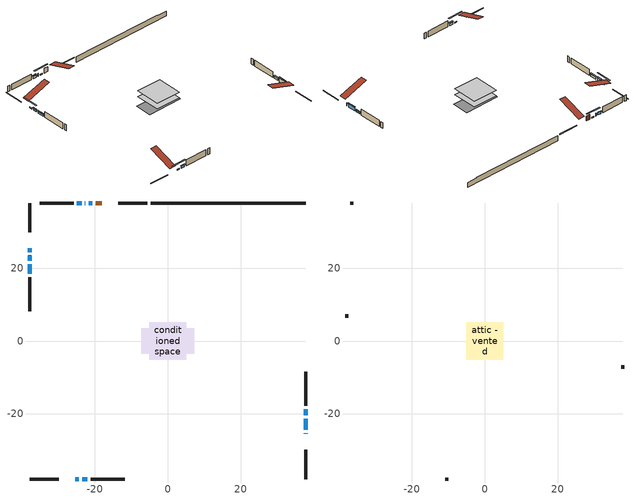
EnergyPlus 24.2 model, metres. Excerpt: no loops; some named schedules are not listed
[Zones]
conditioned space
 floor adiabatic (AdiabaticFloorConstruction): -5.12,-5.12 -5.12,5.12 5.12,5.12 5.12,-5.12 z0.46
 floor foundation (Slab1 construction): -7.22,-3.44 -7.22,3.44 7.22,3.44 7.22,-3.44 z-1.83
 wall outside (RimJoist1 construction): -5.66,37.94 -13.66,37.94 / -37.94,-37.94 -29.94,-37.94 / -37.94,37.94 -37.94,29.94 / 37.94,-37.94 37.94,-29.94 z0.46:0.76
 wall outside (AdiabaticWallConstruction 1): -18.15,37.94 -19.83,37.94 z0.46:2.49
 wall outside (AdiabaticWallConstruction): 37.94,-25.45 37.94,-25.38 / -22.7,37.94 -22.77,37.94 z0.46:1.68; -20.76,37.94 -21.78,37.94 / -25.45,-37.94 -24.43,-37.94 / -37.94,25.45 -37.94,24.43 z0.46:0.87; 37.94,-24.45 37.94,-21.35 z0.46:1.98; 37.94,-20.42 37.94,-18.74 / -23.5,-37.94 -22.08,-37.94 / -37.94,21.1 -37.94,18.46 z0.46:1.32; -23.7,37.94 -24.97,37.94 / -37.94,23.5 -37.94,22.03 z0.46:1.43
 wall outside (Wall1 construction): -25.9,37.94 -35.21,37.94 / -21.16,-37.94 -11.85,-37.94 / -37.94,17.53 -37.94,8.23 / 37.94,-17.82 37.94,-8.51 z0.46:2.9
 wall foundation (FoundationWall1 construction): -4.73,37.94,-1.83 -4.73,37.94,0.46 33.67,37.94,0.46 33.67,37.94,0.17 37.94,37.94,0.17 37.94,37.94,-1.83
 window (WindowConstruction 6): 37.94,-25.45 37.94,-25.38 z0.46:1.68
 window (WindowConstruction 8): -20.76,37.94 -21.77,37.94 z0.46:0.87
 window (WindowConstruction 9): -25.45,-37.94 -24.43,-37.94 z0.46:0.87
 window (WindowConstruction 10): -37.94,25.45 -37.94,24.43 z0.46:0.87
 window (WindowConstruction 7): -22.7,37.94 -22.77,37.94 z0.46:1.68
 window (WindowConstruction): 37.94,-24.45 37.94,-21.35 z0.46:1.98
 window (WindowConstruction 1): 37.94,-20.42 37.94,-18.75 z0.46:1.32
 window (WindowConstruction 2): -23.7,37.94 -24.97,37.94 z0.46:1.43
 window (WindowConstruction 3): -23.5,-37.94 -22.08,-37.94 z0.46:1.32
 window (WindowConstruction 4): -37.94,23.5 -37.94,22.03 z0.46:1.43
 window (WindowConstruction 5): -37.94,21.1 -37.94,18.46 z0.46:1.32
 door (Door): -18.15,37.94 -19.83,37.94 z0.46:2.49
 ceiling adiabatic (AdiabaticFloorConstruction): 5.12,-5.12 5.12,5.12 -5.12,5.12 -5.12,-5.12 z0.46
attic - vented
 floor to conditioned space (Floor1 construction Reversed): -5.12,-5.12 -5.12,5.12 5.12,5.12 5.12,-5.12 z2.9
 wall outside (Wall2 construction): -36.14,37.94 -37.01,37.94 / -10.92,-37.94 -10.05,-37.94 / -37.94,7.3 -37.94,6.43 / 37.94,-7.58 37.94,-6.71 z0.46:2.9
 roof outside (Roof1 construction): -17.22,37.94,2.9 -17.22,27.96,6.23 -14.59,27.96,6.23 -14.59,37.94,2.9; -26.38,-37.94,2.9 -26.38,-27.96,6.23 -29.01,-27.96,6.23 -29.01,-37.94,2.9; -37.94,26.38,2.9 -27.96,26.38,6.23 -27.96,29.01,6.23 -37.94,29.01,2.9; 37.94,-26.38,2.9 27.96,-26.38,6.23 27.96,-29.01,6.23 37.94,-29.01,2.9
shading: -24.41,37.94 -18.12,37.94 -18.12,38.35 -24.41,38.35 z3.5; -21.79,-37.94 -28.09,-37.94 -28.09,-38.35 -21.79,-38.35 z3.5; -37.94,21.79 -37.94,28.09 -38.35,28.09 -38.35,21.79 z3.5; 37.94,-21.15 37.94,-24.65 38.35,-24.65 38.35,-21.15 z2.19; 37.94,-18.54 37.94,-20.62 38.35,-20.62 38.35,-18.54 z1.52; -25.17,37.94 -23.5,37.94 -23.5,38.35 -25.17,38.35 z1.63; -21.88,-37.94 -23.7,-37.94 -23.7,-38.35 -21.88,-38.35 z1.52; -37.94,21.83 -37.94,23.7 -38.35,23.7 -38.35,21.83 z1.63; -37.94,18.26 -37.94,21.3 -38.35,21.3 -38.35,18.26 z1.52
[Building]
Building 1: Terrain=Suburbs
[Site:Location]
Edmonton Intl AP_AB: Latitude {deg}=53.31; Longitude {deg}=-113.58; Time Zone {hr}=-7; Elevation {m}=723; Keep Site Location Information=Yes
[Site:GroundTemperature:Shallow]
-1.56185, -3.61833, -3.78302, -2.80711, 1.11059, 5.01004, 8.39065, 10.5322, 10.7141, 8.97234, 5.67794, 1.89811
[Site:WaterMainsTemperature]
Calculation Method=Schedule; Temperature Schedule=mains temperature schedule
[Material] Roughness=Rough; Thermal Absorptance=0.9
Name | Thickness {m} | Conductivity {W/m-K} | Density {kg/m3} | Specific Heat {J/kg-K} | Solar Absorptance | Visible Absorptance
asphalt or fiberglass shingles | 0.00635 | 0.162714 | 1121.4 | 1465.45 | 0.4 | 0.4
ceiling loosefill ins | 0.338667 | 0.0480833 | 16.02 | 1046.75 | 0.7 | 0.7
ceiling stud and cavity | 0.1397 | 0.252664 | 65.682 | 1177.47 | 0.7 | 0.7
concrete 4.0 in. | 0.1016 | 1.803125 | 2242.8 | 837.4 | 0.7 | 0.7
concrete 8.0 in. | 0.2032 | 1.803125 | 2242.8 | 837.4 | 0.7 | 0.7
door material | 0.04445 | 0.0451087 | 512.64 | 1214.23 | 0.7 | 0.7
exterior vertical ins | 0.0457286 | 0.029427 | 32.04 | 1214.23 | 0.7 | 0.7
floor covering | 0.0127 | 0.0433444 | 54.468 | 1339.84 | 0.6 | 0.6
floor rigid ins; wall rigid ins | 0.512978 | 0.029427 | 32.04 | 1214.23 | 0.7 | 0.7
floor stud and cavity | 0.1397 | 1.75129 | 37.0049 | 1207.88 | 0.7 | 0.7
furniture material conditioned space 1 | 0.1524 | 0.115458 | 640.8 | 1214.23 | 0.6 | 0.6
gypsum board | 0.0127 | 0.160291 | 801 | 837.4 | 0.6 | 0.6
gypsum board 1 | 0.0127 | 0.160291 | 801 | 837.4 | 0.7 | 0.7
osb sheathing 0.5 in. | 0.0127 | 0.115458 | 512.64 | 1214.23 | 0.7 | 0.7
osb sheathing 0.75 in. | 0.01905 | 0.115458 | 512.64 | 1214.23 | 0.7 | 0.7
osb sheathing 2.0 in. | 0.0508 | 0.115458 | 512.64 | 1214.23 | 0.7 | 0.7
rim joist stud and cavity | 0.0508 | 0.0296634 | 125.044 | 1163.47 | 0.6 | 0.6
wall stud and cavity | 0.1397 | 0.0935595 | 139.0536 | 1170.24 | 0.7 | 0.7
wall stud and cavity 1 | 0.0889 | 6.1454 | 50.32683 | 1063.81 | 0.6 | 0.6
wall stud and cavity 2 | 0.0889 | 0.380278 | 52.3479 | 1209.89 | 0.7 | 0.7
wall stud and cavity 3 | 0.0889 | 0.391764 | 83.0341 | 1211.67 | 0.7 | 0.7
wood siding | 0.0254 | 0.102417 | 544.68 | 1172.36 | 0.4 | 0.4
wood siding 1 | 0.00254 | 0.102417 | 544.68 | 1172.36 | 0.4 | 0.4
wood siding 2; wood siding 3; wood siding 4 | 0.0254 | 0.102417 | 544.68 | 1172.36 | 0.7 | 0.7
[WindowMaterial:SimpleGlazingSystem]
Name | U-Factor {W/m2-K} | Solar Heat Gain Coefficient
WindowMaterial | 1.57337 | 0.59
WindowMaterial 1 | 1.855 | 0.5
WindowMaterial 2 | 2.39101 | 0.52
WindowMaterial 3 | 2.5568 | 0.44
WindowMaterial 4 | 2.35637 | 0.53
WindowMaterial 5 | 2.401794 | 0.51
WindowMaterial 6 | 2.7209 | 0.26
WindowMaterial 7 | 2.66071 | 0.38
WindowMaterial 8 | 5.57352 | 0.48
[Construction]
AdiabaticFloorConstruction: floor stud and cavity, floor rigid ins, osb sheathing 0.75 in., floor covering
AdiabaticWallConstruction: wood siding 3, wall rigid ins, wall stud and cavity 2, gypsum board
AdiabaticWallConstruction 1: wood siding 4, wall rigid ins, wall stud and cavity 2, gypsum board
Door: door material
Floor1 construction Reversed: gypsum board, ceiling stud and cavity, ceiling loosefill ins
FoundationWall1 construction: concrete 8.0 in., gypsum board 1
furniture construction conditioned space 1: furniture material conditioned space 1
PartitionWallConstruction: gypsum board, wall stud and cavity 3, gypsum board
RimJoist1 construction: wood siding 2, osb sheathing 2.0 in., rim joist stud and cavity
Roof1 construction: asphalt or fiberglass shingles
Slab1 construction: concrete 4.0 in.
Wall1 construction: wood siding, osb sheathing 0.5 in., wall stud and cavity, gypsum board
Wall2 construction: wood siding 1, wall stud and cavity 1
WindowConstruction: WindowMaterial
WindowConstruction 1: WindowMaterial 1
WindowConstruction 10; WindowConstruction 8: WindowMaterial 7
WindowConstruction 2: WindowMaterial 2
WindowConstruction 3: WindowMaterial 3
WindowConstruction 4: WindowMaterial 4
WindowConstruction 5: WindowMaterial 5
WindowConstruction 6; WindowConstruction 7: WindowMaterial 6
WindowConstruction 9: WindowMaterial 8
[Zone] Multiplier=1; Part of Total Floor Area=Yes
Name | Volume {m3}
attic - vented | 56.7065
conditioned space | 506.4
[Space]
Name | Zone | Volume {m3}
attic - vented 1 | attic - vented | 56.7065
conditioned space 1 | conditioned space | 506.4
[ZoneInfiltration:EffectiveLeakageArea]
infil attic - vented 1: Zone or Space=attic - vented 1; Schedule=Always On Discrete; Effective Air Leakage Area {cm2}=3652.17; Stack Coefficient=0.000400906; Wind Coefficient=1.35282e-05
[ZoneMixing]
whole house fan mix: Zone or Space=attic - vented; Schedule=Always On Continuous; Design Flow Rate Calculation Method=Flow/Zone; Design Flow Rate {m3/s}=0; Source Zone or Space=conditioned space
[SurfaceProperty:ExposedFoundationPerimeter]
Slab1: Exposed Perimeter Calculation Method=TotalExposedPerimeter; Total Exposed Perimeter {m}=42.671
[InternalMass] Zone or ZoneList=conditioned space; Space or SpaceList=conditioned space 1
Name | Construction | Surface Area {m2}
furniture mass conditioned space 1 | furniture construction conditioned space 1 | 81.804
partition wall mass | PartitionWallConstruction | 204.51
[Lights]
interior lighting: Zone or ZoneList or Space or SpaceList=conditioned space 1; Schedule=interior lighting schedule; Design Level Calculation Method=LightingLevel; Lighting Level {W}=343.2; Return Air Fraction=0; Fraction Radiant=0.6; Fraction Visible=0.2; Fraction Replaceable=1
[People]
occupants: Zone or ZoneList or Space or SpaceList=conditioned space 1; Number of People Schedule=occupants schedule; Number of People Calculation Method=People; Number of People=3; Fraction Radiant=0.314171; Sensible Heat Fraction=0.56303; Activity Level Schedule=occupants activity schedule; Carbon Dioxide Generation Rate {m3/s-W}=0; Enable ASHRAE 55 Comfort Warnings=No; Mean Radiant Temperature Calculation Type=EnclosureAveraged
[ElectricEquipment] Zone or ZoneList or Space or SpaceList=conditioned space 1; Design Level Calculation Method=EquipmentLevel
Name | Schedule | Design Level {W} | Fraction Latent | Fraction Radiant | Fraction Lost
clothes dryer | clothes dryer schedule | 140.772 | 0.015 | 0.081 | 0.85
clothes washer | clothes washer schedule | 32.1985 | 0.03 | 0.162 | 0.7
cooking range | cooking range schedule | 215.147 | 0.08 | 0.432 | 0.2
dishwasher | dishwasher schedule | 66.8632 | 0.3 | 0.18 | 0.4
fridge | fridge schedule | 72.9452 | 0 | 0.6 | 0
mech vent bath fan 0 | mech vent bath fan 0 schedule | 50.2 | 0 | 0 | 1
mech vent bath fan 1 | mech vent bath fan 1 schedule | 50.2 | 0 | 0 | 1
mech vent house fan | mech vent house fan schedule | 0 | 0 | 0 | 1
mech vent house fan cfis | mech vent house fan cfis schedule | 0 | 0 | 0 | 0
mech vent range fan 0 | mech vent range fan 0 schedule | 57 | 0 | 0 | 1
misc plug loads | misc plug loads schedule | 494.7 | 0.045 | 0.513 | 0.1
whole house fan | Always On Discrete | 0 | 0 | 0 | 1
[OtherEquipment] Zone or ZoneList or Space or SpaceList=conditioned space 1; Design Level Calculation Method=EquipmentLevel
Name | Fuel Type | Schedule | Design Level {W} | Fraction Latent | Fraction Radiant | Fraction Lost
clothes dryer 1 | Electricity | clothes dryer schedule | 0 | 0.015 | 0.081 | 0.85
cooking range 1 | Electricity | cooking range schedule | 0 | 0.08 | 0.432 | 0.2
general water use latent | None | general water use schedule | 62.594 | 1 | 0 | 0
general water use sensible | None | general water use schedule | -61.6891 | 0 | 0.6 | 0
mech vent house fan latent load | None | Always On Discrete | 0 | 1 | 0 | 0
mech vent house fan sensible load | None | Always On Discrete | 0 | 0 | 0 | 0
water heater energy adjustment1 | NaturalGas | Always On Discrete | 0.01 | 0 | 0 | 1
[ZoneInfiltration:DesignFlowRate] Zone or ZoneList or Space or SpaceList=conditioned space 1; Schedule=Always On Discrete; Design Flow Rate Calculation Method=Flow/Zone; Design Flow Rate {m3/s}=0
infil flow; natural vent flow; whole house fan flow
[AvailabilityManager:Scheduled]
furnace airloop Availability Manager: Schedule=Always On Discrete
[Foundation:Kiva]
Foundation Kiva 1: Initial Indoor Air Temperature {C}=18; Wall Height Above Grade {m}=0.460004; Wall Depth Below Slab {m}=0.2032; Custom Block Material Name 1=exterior vertical ins; Custom Block Depth 1 {m}=2.28999; Custom Block X Position 1 {m}=0.2159; Custom Block Z Position 1 {m}=0
[Foundation:Kiva:Settings]
Soil Conductivity {W/m-K}=0.849921; Soil Density {kg/m3}=1842.3; Soil Specific Heat {J/kg-K}=418.7; Ground Solar Absorptivity=0.9; Ground Thermal Absorptivity=0.9; Ground Surface Roughness {m}=0.03; Far-Field Width {m}=40; Deep-Ground Boundary Condition=ZeroFlux; Deep-Ground Depth {m}=40; Minimum Cell Dimension {m}=0.2; Maximum Cell Growth Coefficient=3; Simulation Timestep=Timestep
[Exterior:Lights]
exterior lighting: Schedule=exterior lighting schedule; Design Level {W}=75.6
[EnergyManagementSystem:GlobalVariable]
furnace_airloop_Fan_RTF
infil_program_Qfan
infil_program_Qinf
natural_vent_program_Qnv
natural_vent_program_Qwhf
[EnergyManagementSystem:Sensor]
Name | Output:Variable or Output:Meter Index Key | Output:Variable or Output:Meter
airflow_gain | infil flow | Infiltration Sensible Heat Gain Energy
airflow_gain_1 | natural vent flow | Infiltration Sensible Heat Gain Energy
airflow_gain_2 | whole house fan flow | Infiltration Sensible Heat Gain Energy
airflow_loss | infil flow | Infiltration Sensible Heat Loss Energy
airflow_loss_1 | natural vent flow | Infiltration Sensible Heat Loss Energy
airflow_loss_2 | whole house fan flow | Infiltration Sensible Heat Loss Energy
clg_load_cond |  | Cooling:EnergyTransfer:Zone:CONDITIONED SPACE
clg_sp_s; clg_sp_s_1 | cooling setpoint | Schedule Value
clothes_dryer_exhaust_0_sch_s | clothes dryer exhaust 0 schedule | Schedule Value
cool_season | cooling season schedule | Schedule Value
htg_load_cond |  | Heating:EnergyTransfer:Zone:CONDITIONED SPACE
htg_sp_s; htg_sp_s_1 | heating setpoint | Schedule Value
ig_ee_conv | clothes dryer | Electric Equipment Convective Heating Energy
ig_ee_conv_2 | cooking range | Electric Equipment Convective Heating Energy
ig_ee_conv_4 | fridge | Electric Equipment Convective Heating Energy
ig_ee_conv_5 | misc plug loads | Electric Equipment Convective Heating Energy
ig_ee_conv_6 | whole house fan | Electric Equipment Convective Heating Energy
ig_ee_rad | clothes dryer | Electric Equipment Radiant Heating Energy
ig_ee_rad_2 | cooking range | Electric Equipment Radiant Heating Energy
ig_ee_rad_4 | fridge | Electric Equipment Radiant Heating Energy
ig_ee_rad_5 | misc plug loads | Electric Equipment Radiant Heating Energy
ig_ee_rad_6 | whole house fan | Electric Equipment Radiant Heating Energy
ig_lgt_conv | interior lighting | Lights Convective Heating Energy
ig_lgt_rad | interior lighting | Lights Radiant Heating Energy
ig_lgt_vis | interior lighting | Lights Visible Radiation Heating Energy
ig_oe_conv | clothes dryer 1 | Other Equipment Convective Heating Energy
ig_oe_conv_1 | cooking range 1 | Other Equipment Convective Heating Energy
ig_oe_conv_2 | general water use latent | Other Equipment Convective Heating Energy
ig_oe_conv_3 | general water use sensible | Other Equipment Convective Heating Energy
ig_oe_conv_4 | water heater energy adjustment1 | Other Equipment Convective Heating Energy
ig_oe_rad | clothes dryer 1 | Other Equipment Radiant Heating Energy
ig_oe_rad_1 | cooking range 1 | Other Equipment Radiant Heating Energy
ig_oe_rad_2 | general water use latent | Other Equipment Radiant Heating Energy
ig_oe_rad_3 | general water use sensible | Other Equipment Radiant Heating Energy
ig_oe_rad_4 | water heater energy adjustment1 | Other Equipment Radiant Heating Energy
ig_ppl_conv | occupants | People Convective Heating Energy
ig_ppl_rad | occupants | People Radiant Heating Energy
im_conv | furniture mass conditioned space 1 | Surface Inside Face Convection Heat Gain Energy
im_conv_1 | partition wall mass | Surface Inside Face Convection Heat Gain Energy
im_ig | furniture mass conditioned space 1 | Surface Inside Face Internal Gains Radiation Heat Gain Energy
im_ig_1 | partition wall mass | Surface Inside Face Internal Gains Radiation Heat Gain Energy
im_lgt | furniture mass conditioned space 1 | Surface Inside Face Lights Radiation Heat Gain Energy
im_lgt_1 | partition wall mass | Surface Inside Face Lights Radiation Heat Gain Energy
im_sol | furniture mass conditioned space 1 | Surface Inside Face Solar Radiation Heat Gain Energy
im_sol_1 | partition wall mass | Surface Inside Face Solar Radiation Heat Gain Energy
im_surf | furniture mass conditioned space 1 | Surface Inside Face Net Surface Thermal Radiation Heat Gain Energy
im_surf_1 | partition wall mass | Surface Inside Face Net Surface Thermal Radiation Heat Gain Energy
mech_vent_bath_fan_0_sch_s | mech vent bath fan 0 schedule | Schedule Value
mech_vent_bath_fan_1_sch_s | mech vent bath fan 1 schedule | Schedule Value
mech_vent_range_fan_0_sch_s | mech vent range fan 0 schedule | Schedule Value
mv_conv | mech vent bath fan 0 | Electric Equipment Convective Heating Energy
mv_conv_1 | mech vent bath fan 1 | Electric Equipment Convective Heating Energy
mv_conv_2 | mech vent house fan | Electric Equipment Convective Heating Energy
mv_conv_3 | mech vent house fan cfis | Electric Equipment Convective Heating Energy
mv_conv_4 | mech vent range fan 0 | Electric Equipment Convective Heating Energy
mv_conv_5 | mech vent house fan latent load | Other Equipment Convective Heating Energy
mv_conv_6 | mech vent house fan sensible load | Other Equipment Convective Heating Energy
mv_rad | mech vent bath fan 0 | Electric Equipment Radiant Heating Energy
mv_rad_1 | mech vent bath fan 1 | Electric Equipment Radiant Heating Energy
mv_rad_2 | mech vent house fan | Electric Equipment Radiant Heating Energy
mv_rad_3 | mech vent house fan cfis | Electric Equipment Radiant Heating Energy
mv_rad_4 | mech vent range fan 0 | Electric Equipment Radiant Heating Energy
mv_rad_5 | mech vent house fan latent load | Other Equipment Radiant Heating Energy
mv_rad_6 | mech vent house fan sensible load | Other Equipment Radiant Heating Energy
natural_vent_s | natural vent schedule | Schedule Value
out_pb_s |  | Site Outdoor Air Barometric Pressure
out_wt_s |  | Site Outdoor Air Humidity Ratio
site_vw_s |  | Site Wind Speed
ss_back_out | Window1 | Surface Window Shortwave from Zone Back Out Window Heat Transfer Rate
ss_back_out_1 | Window11 | Surface Window Shortwave from Zone Back Out Window Heat Transfer Rate
ss_back_out_10 | Window9 | Surface Window Shortwave from Zone Back Out Window Heat Transfer Rate
ss_back_out_2 | Window12 | Surface Window Shortwave from Zone Back Out Window Heat Transfer Rate
ss_back_out_3 | Window13 | Surface Window Shortwave from Zone Back Out Window Heat Transfer Rate
ss_back_out_4 | Window2 | Surface Window Shortwave from Zone Back Out Window Heat Transfer Rate
ss_back_out_5 | Window3 | Surface Window Shortwave from Zone Back Out Window Heat Transfer Rate
ss_back_out_6 | Window4 | Surface Window Shortwave from Zone Back Out Window Heat Transfer Rate
ss_back_out_7 | Window5 | Surface Window Shortwave from Zone Back Out Window Heat Transfer Rate
ss_back_out_8 | Window6 | Surface Window Shortwave from Zone Back Out Window Heat Transfer Rate
ss_back_out_9 | Window8 | Surface Window Shortwave from Zone Back Out Window Heat Transfer Rate
ss_conv | Door1 | Surface Inside Face Convection Heat Gain Energy
ss_conv_1 | Window1 | Surface Inside Face Convection Heat Gain Energy
ss_conv_10 | Window8 | Surface Inside Face Convection Heat Gain Energy
ss_conv_11 | Window9 | Surface Inside Face Convection Heat Gain Energy
ss_conv_2 | Window11 | Surface Inside Face Convection Heat Gain Energy
ss_conv_3 | Window12 | Surface Inside Face Convection Heat Gain Energy
ss_conv_4 | Window13 | Surface Inside Face Convection Heat Gain Energy
ss_conv_5 | Window2 | Surface Inside Face Convection Heat Gain Energy
ss_conv_6 | Window3 | Surface Inside Face Convection Heat Gain Energy
ss_conv_7 | Window4 | Surface Inside Face Convection Heat Gain Energy
ss_conv_8 | Window5 | Surface Inside Face Convection Heat Gain Energy
ss_conv_9 | Window6 | Surface Inside Face Convection Heat Gain Energy
ss_ig | Door1 | Surface Inside Face Internal Gains Radiation Heat Gain Energy
ss_ig_1 | Window1 | Surface Inside Face Internal Gains Radiation Heat Gain Energy
ss_ig_10 | Window8 | Surface Inside Face Internal Gains Radiation Heat Gain Energy
ss_ig_11 | Window9 | Surface Inside Face Internal Gains Radiation Heat Gain Energy
ss_ig_2 | Window11 | Surface Inside Face Internal Gains Radiation Heat Gain Energy
ss_ig_3 | Window12 | Surface Inside Face Internal Gains Radiation Heat Gain Energy
ss_ig_4 | Window13 | Surface Inside Face Internal Gains Radiation Heat Gain Energy
ss_ig_5 | Window2 | Surface Inside Face Internal Gains Radiation Heat Gain Energy
ss_ig_6 | Window3 | Surface Inside Face Internal Gains Radiation Heat Gain Energy
ss_ig_7 | Window4 | Surface Inside Face Internal Gains Radiation Heat Gain Energy
ss_ig_8 | Window5 | Surface Inside Face Internal Gains Radiation Heat Gain Energy
ss_ig_9 | Window6 | Surface Inside Face Internal Gains Radiation Heat Gain Energy
ss_lgt | Door1 | Surface Inside Face Lights Radiation Heat Gain Energy
ss_sol | Door1 | Surface Inside Face Solar Radiation Heat Gain Energy
ss_surf | Door1 | Surface Inside Face Net Surface Thermal Radiation Heat Gain Energy
ss_surf_1 | Window1 | Surface Inside Face Net Surface Thermal Radiation Heat Gain Energy
ss_surf_10 | Window8 | Surface Inside Face Net Surface Thermal Radiation Heat Gain Energy
ss_surf_11 | Window9 | Surface Inside Face Net Surface Thermal Radiation Heat Gain Energy
ss_surf_2 | Window11 | Surface Inside Face Net Surface Thermal Radiation Heat Gain Energy
ss_surf_3 | Window12 | Surface Inside Face Net Surface Thermal Radiation Heat Gain Energy
ss_surf_4 | Window13 | Surface Inside Face Net Surface Thermal Radiation Heat Gain Energy
ss_surf_5 | Window2 | Surface Inside Face Net Surface Thermal Radiation Heat Gain Energy
ss_surf_6 | Window3 | Surface Inside Face Net Surface Thermal Radiation Heat Gain Energy
ss_surf_7 | Window4 | Surface Inside Face Net Surface Thermal Radiation Heat Gain Energy
ss_surf_8 | Window5 | Surface Inside Face Net Surface Thermal Radiation Heat Gain Energy
ss_surf_9 | Window6 | Surface Inside Face Net Surface Thermal Radiation Heat Gain Energy
ss_trans_in | Window1 | Surface Window Transmitted Solar Radiation Rate
ss_trans_in_1 | Window11 | Surface Window Transmitted Solar Radiation Rate
ss_trans_in_10 | Window9 | Surface Window Transmitted Solar Radiation Rate
ss_trans_in_2 | Window12 | Surface Window Transmitted Solar Radiation Rate
ss_trans_in_3 | Window13 | Surface Window Transmitted Solar Radiation Rate
ss_trans_in_4 | Window2 | Surface Window Transmitted Solar Radiation Rate
ss_trans_in_5 | Window3 | Surface Window Transmitted Solar Radiation Rate
ss_trans_in_6 | Window4 | Surface Window Transmitted Solar Radiation Rate
ss_trans_in_7 | Window5 | Surface Window Transmitted Solar Radiation Rate
ss_trans_in_8 | Window6 | Surface Window Transmitted Solar Radiation Rate
ss_trans_in_9 | Window8 | Surface Window Transmitted Solar Radiation Rate
ss_trans_out | Window1 | Surface Inside Face Initial Transmitted Diffuse Transmitted Out Window Solar Radiation Rate
ss_trans_out_1 | Window11 | Surface Inside Face Initial Transmitted Diffuse Transmitted Out Window Solar Radiation Rate
ss_trans_out_10 | Window9 | Surface Inside Face Initial Transmitted Diffuse Transmitted Out Window Solar Radiation Rate
ss_trans_out_2 | Window12 | Surface Inside Face Initial Transmitted Diffuse Transmitted Out Window Solar Radiation Rate
ss_trans_out_3 | Window13 | Surface Inside Face Initial Transmitted Diffuse Transmitted Out Window Solar Radiation Rate
ss_trans_out_4 | Window2 | Surface Inside Face Initial Transmitted Diffuse Transmitted Out Window Solar Radiation Rate
ss_trans_out_5 | Window3 | Surface Inside Face Initial Transmitted Diffuse Transmitted Out Window Solar Radiation Rate
ss_trans_out_6 | Window4 | Surface Inside Face Initial Transmitted Diffuse Transmitted Out Window Solar Radiation Rate
ss_trans_out_7 | Window5 | Surface Inside Face Initial Transmitted Diffuse Transmitted Out Window Solar Radiation Rate
ss_trans_out_8 | Window6 | Surface Inside Face Initial Transmitted Diffuse Transmitted Out Window Solar Radiation Rate
ss_trans_out_9 | Window8 | Surface Inside Face Initial Transmitted Diffuse Transmitted Out Window Solar Radiation Rate
s_conv | Floor1 | Surface Inside Face Convection Heat Gain Energy
s_conv_1 | FoundationWall1 | Surface Inside Face Convection Heat Gain Energy
s_conv_10 | Wall1:180 | Surface Inside Face Convection Heat Gain Energy
s_conv_11 | Wall1:270 | Surface Inside Face Convection Heat Gain Energy
s_conv_12 | Wall1:90 | Surface Inside Face Convection Heat Gain Energy
s_conv_2 | inferred conditioned ceiling | Surface Inside Face Convection Heat Gain Energy
s_conv_3 | inferred conditioned floor | Surface Inside Face Convection Heat Gain Energy
s_conv_4 | RimJoist1:0 | Surface Inside Face Convection Heat Gain Energy
s_conv_5 | RimJoist1:180 | Surface Inside Face Convection Heat Gain Energy
s_conv_6 | RimJoist1:270 | Surface Inside Face Convection Heat Gain Energy
s_conv_7 | RimJoist1:90 | Surface Inside Face Convection Heat Gain Energy
s_conv_8 | Slab1 | Surface Inside Face Convection Heat Gain Energy
s_conv_9 | Wall1:0 | Surface Inside Face Convection Heat Gain Energy
s_ig | Floor1 | Surface Inside Face Internal Gains Radiation Heat Gain Energy
s_ig_1 | FoundationWall1 | Surface Inside Face Internal Gains Radiation Heat Gain Energy
s_ig_10 | Wall1:180 | Surface Inside Face Internal Gains Radiation Heat Gain Energy
s_ig_11 | Wall1:270 | Surface Inside Face Internal Gains Radiation Heat Gain Energy
s_ig_12 | Wall1:90 | Surface Inside Face Internal Gains Radiation Heat Gain Energy
s_ig_2 | inferred conditioned ceiling | Surface Inside Face Internal Gains Radiation Heat Gain Energy
s_ig_3 | inferred conditioned floor | Surface Inside Face Internal Gains Radiation Heat Gain Energy
s_ig_4 | RimJoist1:0 | Surface Inside Face Internal Gains Radiation Heat Gain Energy
s_ig_5 | RimJoist1:180 | Surface Inside Face Internal Gains Radiation Heat Gain Energy
s_ig_6 | RimJoist1:270 | Surface Inside Face Internal Gains Radiation Heat Gain Energy
s_ig_7 | RimJoist1:90 | Surface Inside Face Internal Gains Radiation Heat Gain Energy
s_ig_8 | Slab1 | Surface Inside Face Internal Gains Radiation Heat Gain Energy
s_ig_9 | Wall1:0 | Surface Inside Face Internal Gains Radiation Heat Gain Energy
s_lgt | Floor1 | Surface Inside Face Lights Radiation Heat Gain Energy
